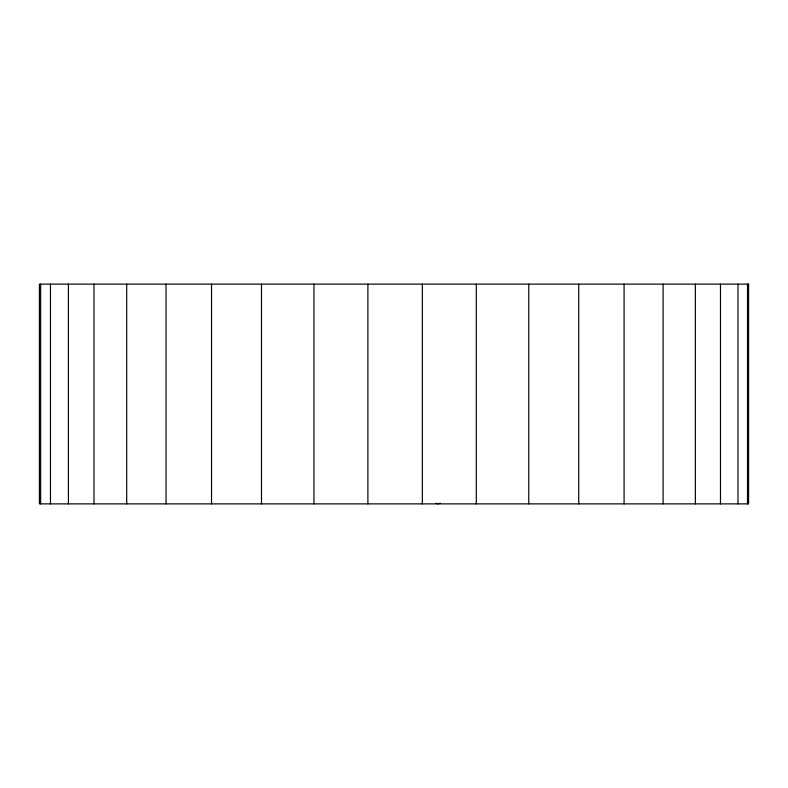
<?xml version="1.0" encoding="UTF-8"?>
<svg xmlns="http://www.w3.org/2000/svg" width="788" height="788" viewBox="0 0 788 788"><rect width="100%" height="100%" fill="white"/><g stroke="black" fill="none" stroke-linecap="round" stroke-linejoin="round"><path stroke-width="1.18" d="M440.344 503.236L437.97 503.778L435.597 503.236M747.497 284.123L747.497 503.877M737.982 284.123L737.982 503.877M720.468 284.123L720.468 503.877M695.371 284.123L695.371 503.877M663.102 284.123L663.102 503.877M624.086 284.123L624.086 503.877M578.727 284.123L578.727 503.877M528.758 284.123L528.758 503.877M476.307 284.123L476.307 503.877M422.348 284.123L422.348 503.877M367.897 284.123L367.897 503.877M313.949 284.123L313.949 503.877M261.488 284.123L261.488 503.877M211.529 284.123L211.529 503.877M166.041 284.123L166.041 503.877M126.701 284.123L126.701 503.877M93.999 284.123L93.999 503.877M68.418 284.123L68.418 503.877M50.462 284.123L50.462 503.877M40.631 284.123L40.631 503.877M748.6 284.123L39.4 284.123L39.4 503.877L748.6 503.877L748.6 284.123"/></g></svg>
